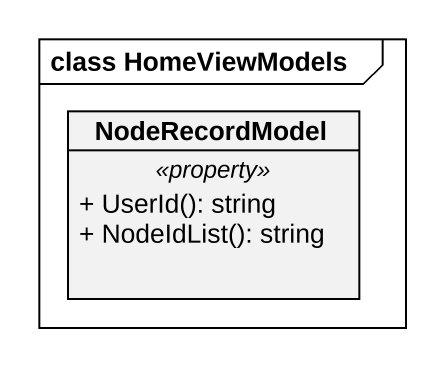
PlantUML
@startuml
mainframe class HomeViewModels
hide circle
hide empty members
skinparam classAttributeIconSize 0
class NodeRecordModel {
  .. <<property>> ..
  + UserId(): string
  + NodeIdList(): string
}
@enduml
